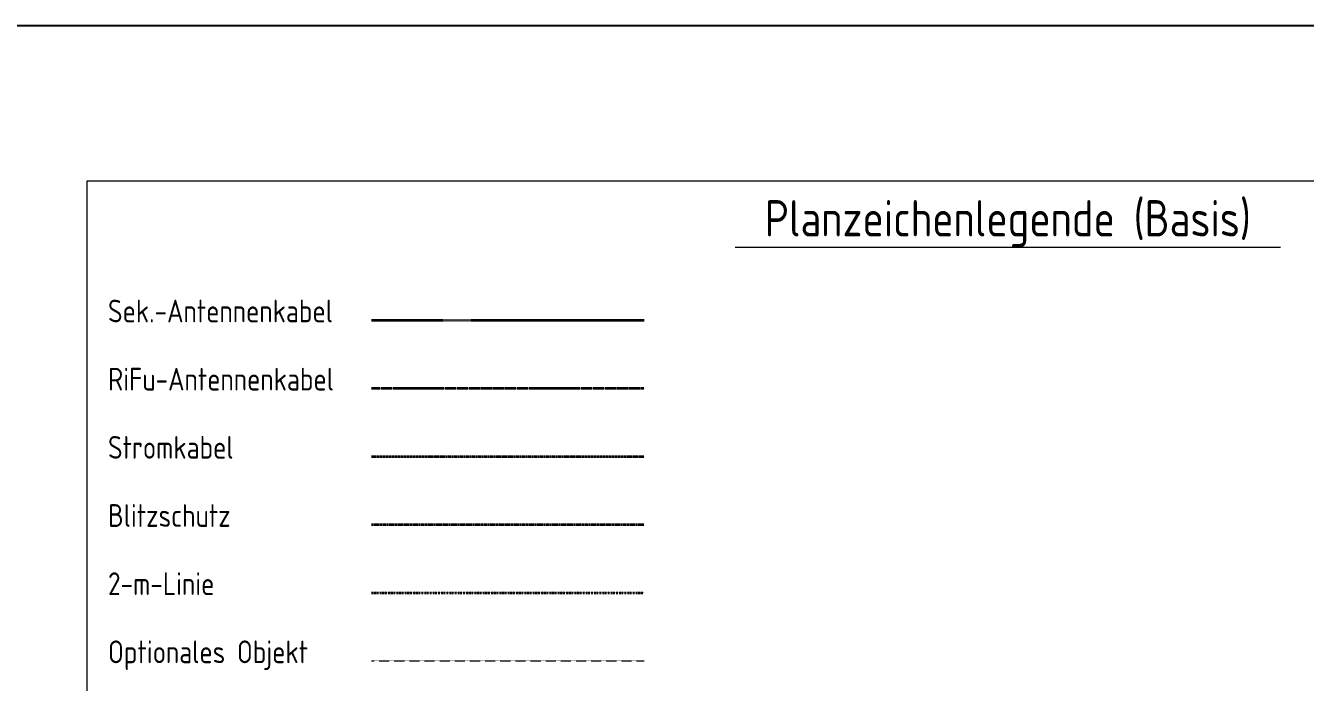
# Model space of a CAD drawing. Header units: millimetres. Extents: x -139278 to 641613, y -260926 to 217780.
# Drawn here: x 40660 to 54741, y 23211 to 30438 of the extents above; entities that cross this region are included whole.
import ezdxf
from ezdxf.enums import TextEntityAlignment as Align

# ---------------------------------------------------------------- set-up
doc = ezdxf.new("R2010")
doc.units = ezdxf.units.MM
for name, pattern in [('ACAD_ISO08W100', [36, 24, -3, 6, -3]), ('ACAD_ISO13W100', [36, 12, -3, 12, -3, 0, -3, 0, -3]), ('ACAD_ISO15W100', [39, 12, -3, 12, -3, 0, -3, 0, -3, 0, -3]), ('GESTRICHELT', [0.75, 0.5, -0.25]), ('GETRENNTX2', [63.5, 25.4, -12.7, 0, -12.7, 0, -12.7]), ('MITTE', [50.8, 31.75, -6.35, 6.35, -6.35]), ('PHANTOM', [63.5, 31.75, -6.35, 6.35, -6.35, 6.35, -6.35])]:
    doc.linetypes.add(name, pattern=pattern)
doc.layers.add('00_Hilfskonstruktion', color=31, linetype='Continuous', plot=False)
for name, color, linetype, lineweight in [('00_Legende', 7, 'Continuous', 18), ('10_30_Kabel_Feeder', 21, 'ACAD_ISO13W100', 35), ('10_30_Kabel_Rifu', 121, 'ACAD_ISO15W100', 35), ('10_30_Kabel_Strom', 7, 'ACAD_ISO08W100', 35)]:
    doc.layers.add(name, color=color, linetype=linetype, lineweight=lineweight)
doc.styles.add('ISOCP', font='ISOCP', dxfattribs={"width": 0.9})

msp = doc.modelspace()

# ---------------------------------------------------------------- linework, layer by layer
at = {"layer": '00_Hilfskonstruktion'}
msp.add_lwpolyline([(-1311.381, 30437.706), (62337.413, 30437.706), (62337.413, -10318.745), (-1311.381, -10318.745)], close=True, dxfattribs=at)
at = {"layer": '00_Legende'}
for p, q in [((41333.979, 28727.316), (41333.979, 1027.316)), ((60833.979, 28727.316), (41333.979, 28727.316))]:
    msp.add_line(p, q, dxfattribs=at)
at = {"layer": '00_Legende', "color": 7}
msp.add_line((54466.744, 27997.497), (48466.744, 27997.497), dxfattribs=at)
at = {"layer": '00_Legende', "color": 30, "linetype": 'PHANTOM', "lineweight": 35, "ltscale": 0.1}
msp.add_line((44466.744, 24947.497), (47466.744, 24947.497), dxfattribs=at)
at = {"layer": '00_Legende', "color": 1, "linetype": 'GETRENNTX2', "lineweight": 35, "ltscale": 0.1}
msp.add_line((44466.744, 24197.497), (47466.744, 24197.497), dxfattribs=at)
at = {"layer": '00_Legende', "linetype": 'GESTRICHELT', "lineweight": 18, "ltscale": 5}
msp.add_line((44466.744, 23447.497), (47466.744, 23447.497), dxfattribs=at)
at = {"layer": '10_30_Kabel_Feeder', "linetype": 'ACAD_ISO13W100', "lineweight": 35, "ltscale": 0.3}
msp.add_line((44466.744, 27197.497), (47466.744, 27197.497), dxfattribs=at)
at = {"layer": '10_30_Kabel_Rifu', "linetype": 'ACAD_ISO15W100', "lineweight": 35, "ltscale": 0.3}
msp.add_line((44466.744, 26447.497), (47466.744, 26447.497), dxfattribs=at)
at = {"layer": '10_30_Kabel_Strom', "linetype": 'MITTE', "lineweight": 35, "ltscale": 0.1}
msp.add_line((44466.744, 25697.497), (47466.744, 25697.497), dxfattribs=at)

# ---------------------------------------------------------------- texts
at = {"layer": '00_Legende', "color": 7, "style": 'ISOCP', "width": 0.9}
msp.add_text('Planzeichenlegende (Basis)', height=400, dxfattribs=at).set_placement((51466.744, 27997.497), align=Align.BOTTOM_CENTER)
for s, p in [('Sek.-Antennenkabel      ', (41566.744, 27097.497)), ('RiFu-Antennenkabel', (41566.744, 26347.497)), ('Stromkabel', (41566.744, 25597.497)), ('Blitzschutz', (41566.744, 24847.497)), ('2-m-Linie', (41566.744, 24097.497)), ('Optionales Objekt', (41566.744, 23347.497))]:
    msp.add_text(s, height=250, dxfattribs=at).set_placement(p, align=Align.BOTTOM_LEFT)

doc.saveas('drawing.dxf')
